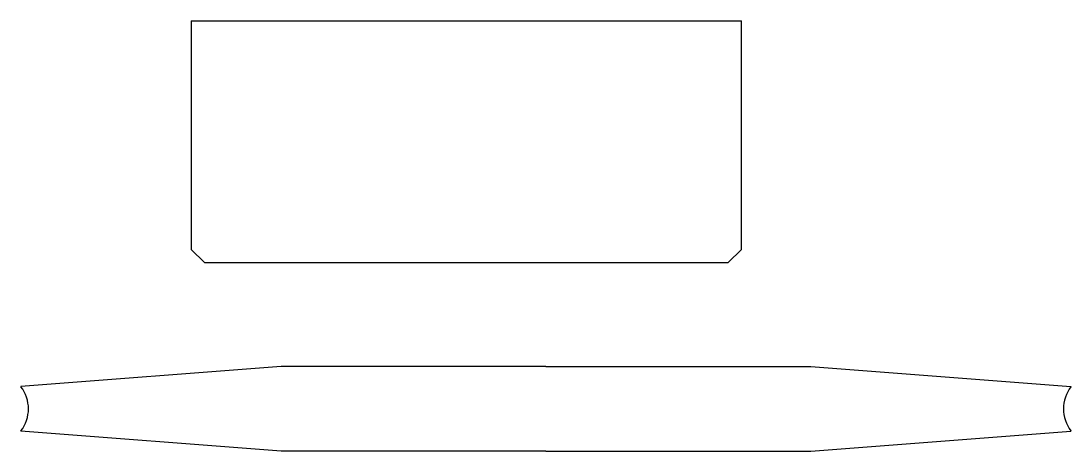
# Model space of a CAD drawing. Header units: millimetres. Extents: x 2257 to 2891, y 1529 to 1789.
import ezdxf

# ---------------------------------------------------------------- set-up
doc = ezdxf.new("R2010")
doc.units = ezdxf.units.MM

msp = doc.modelspace()

# ---------------------------------------------------------------- linework, layer by layer
for p, q in [((2359.96, 1789.13), (2359.96, 1651.13)), ((2359.96, 1789.13), (2692.26, 1789.13)), ((2692.26, 1651.13), (2692.26, 1789.13)), ((2359.96, 1651.13), (2367.96, 1643.13)), ((2692.26, 1651.13), (2684.26, 1643.13)), ((2367.96, 1643.13), (2684.26, 1643.13)), ((2414.19, 1580.25), (2257.19, 1568.25)), ((2574.19, 1580.25), (2414.19, 1580.25)), ((2574.19, 1580.25), (2734.19, 1580.25)), ((2734.19, 1580.25), (2891.19, 1568.25)), ((2257.19, 1568.25), (2257.19, 1568.1)), ((2891.19, 1568.25), (2891.19, 1568.1)), ((2257.19, 1541.4), (2257.19, 1541.25)), ((2414.19, 1529.25), (2257.19, 1541.25)), ((2734.19, 1529.25), (2891.19, 1541.25)), ((2891.19, 1541.4), (2891.19, 1541.25)), ((2574.19, 1529.25), (2414.19, 1529.25)), ((2574.19, 1529.25), (2734.19, 1529.25))]:
    msp.add_line(p, q)
for centre, start, end in [((2239.7, 1554.75), 322.65316, 37.34684), ((2908.68, 1554.75), 142.65316, 217.34684)]:
    msp.add_arc(centre, 22, start, end)

doc.saveas('drawing.dxf')
